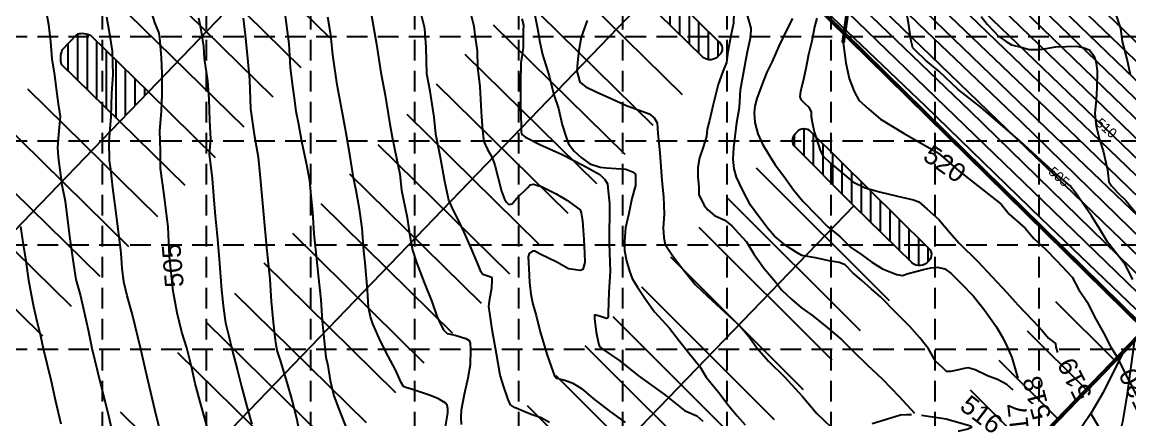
# Model space of a CAD drawing. Header units: inches. Extents: x 12501 to 13956, y 5211 to 6121.
# Drawn here: x 13392.5 to 13634, y 5832 to 5918.5 of the extents above; entities that cross this region are included whole.
import ezdxf

# ---------------------------------------------------------------- set-up
doc = ezdxf.new("R2010")
doc.units = ezdxf.units.IN
doc.header["$MEASUREMENT"] = 0
doc.linetypes.add('HIDDEN', pattern=[0.375, 0.25, -0.125])
for name, color, linetype in [('Curb', 250, 'Continuous'), ('EC', 43, 'Continuous'), ('GRID', 254, 'HIDDEN'), ('Hatch', 250, 'Continuous'), ('Parking', 250, 'Continuous'), ('PC', 43, 'Continuous'), ('Structure', 7, 'Continuous')]:
    doc.layers.add(name, color=color, linetype=linetype)
doc.styles.get("Standard").update_dxf_attribs({"font": 'ARIAL.TTF', "height": 25})
pattern_1 = [(90, (12087.9871, 5196.31), (-2.0833333, 4e-16), [])]

msp = doc.modelspace()

# ---------------------------------------------------------------- hatches: boundary and pattern name
at = {"layer": 'Hatch'}
h = msp.add_hatch(dxfattribs=at)
h.set_pattern_fill('ANSI31', scale=16.666667, angle=45, style=0)
h.set_pattern_definition(pattern_1)
h.paths.add_polyline_path([(13518.47, 5939.83, 0.435119), (13515.81, 5939.41, 0.38974), (13515.19, 5936.43), (13528.23, 5923.37), (13540.87, 5911.01, 0.446905), (13544.48, 5911.35, 0.375059), (13544.79, 5913.87)])
h = msp.add_hatch(dxfattribs=at)
h.set_pattern_fill('ANSI31', scale=16.666667, angle=45, style=0)
h.set_pattern_definition(pattern_1)
h.paths.add_polyline_path([(13407.54, 5915.58, 0.187262), (13404.54, 5915.91), (13401.2, 5912.43, 0.150748), (13401.01, 5909.38), (13413.79, 5896.89), (13420.04, 5903.37)])
h = msp.add_hatch(dxfattribs=at)
h.set_pattern_fill('ANSI31', scale=16.666667, angle=45, style=0)
h.set_pattern_definition(pattern_1)
h.paths.add_polyline_path([(13564.09, 5895.01, 0.435119), (13561.44, 5894.59, 0.38974), (13560.81, 5891.61), (13573.85, 5878.55), (13586.49, 5866.19, 0.446905), (13590.1, 5866.53, 0.375059), (13590.42, 5869.05)])

# ---------------------------------------------------------------- linework, layer by layer
at = {"layer": 'Curb', "color": 7, "const_width": 0.833}
msp.add_lwpolyline([(13039.41, 5917.09, 0.230046), (13037.1, 5898.89, 0.080374), (13144.54, 5686.98), (13144.54, 5686.98, 0.021149), (13182.45, 5639.4, 0.972772), (13193.32, 5649.5), (13184.9, 5659.56), (13165.4, 5684.17), (13157.48, 5695.22), (13161.26, 5699, 0.363171), (13161.06, 5702.66), (13150.13, 5713.25), (13269.92, 5836.79), (13455.53, 6030.04), (13472.87, 6013.17), (13637.34, 5851.7), (13589.9, 5802.59), (13621.38, 5772.06), (13451.42, 5595.91), (13464.19, 5583.13), (13357.25, 5472.23)], format="xyb", dxfattribs=at)
at = {"layer": 'EC', "color": 31, "const_width": 0.833, "elevation": 43.33}
msp.add_lwpolyline([(13571.5, 5914.04), (13573.08, 5925.23)], dxfattribs=at)
at = {"layer": 'EC', "color": 31}
for points, elevation in [([(13397.52, 5922.02), (13398.23, 5918.03), (13398.71, 5914.28), (13399.01, 5910.55), (13399.55, 5907.03), (13399.97, 5904), (13400.38, 5900.78), (13400.8, 5897.98), (13400.44, 5894.11), (13400.26, 5891.26), (13400.38, 5889.17), (13400.57, 5887.47), (13401.17, 5883.13), (13401.88, 5879.56), (13402.42, 5875.45), (13402.95, 5871.4), (13403.6, 5866.78), (13404.25, 5862.49), (13405.27, 5858.98), (13406.22, 5854.75), (13406.88, 5851.6), (13407.71, 5847.55), (13408.98, 5842.52), (13410.17, 5837.52), (13411.24, 5833.17), (13412.06, 5829.62)], 41.92), ([(13432.86, 5830.43), (13431.53, 5835.12), (13430.27, 5839.85), (13429.45, 5843.56), (13428.44, 5847.65), (13427.3, 5851.08), (13426.35, 5855.23), (13425.41, 5859.95), (13424.65, 5867.53), (13424.34, 5873.89), (13423.45, 5880.97), (13422.7, 5886.7), (13422.7, 5890.6), (13422.51, 5894.82), (13422.89, 5899.28), (13423.08, 5902.78), (13423.08, 5907.37), (13422.89, 5910.77), (13422.57, 5915.18), (13422.32, 5916.37), (13421.44, 5918.51), (13420.49, 5921.53)], 42.08), ([(13449.6, 5922), (13450.06, 5918.25), (13450.64, 5913.86), (13450.93, 5908.59), (13451.45, 5904.6), (13451.8, 5902.01), (13452.2, 5899.18), (13452.72, 5896.69), (13453.53, 5892.28), (13454.52, 5887.54), (13455.15, 5884.08), (13455.44, 5880.73), (13455.85, 5877.24), (13456.14, 5872.45), (13456.6, 5867.71), (13457.06, 5863.44), (13457.64, 5858.1), (13457.93, 5853.53), (13458.39, 5849.2), (13458.74, 5845.59), (13459.15, 5843.8), (13459.67, 5840.51), (13460.48, 5837.16), (13461.46, 5834.51), (13463.43, 5829.52)], 42.33), ([(13634.69, 5862.53), (13633, 5865.79), (13629.23, 5870.58), (13627.72, 5873.1), (13625.69, 5876.36), (13622.26, 5881.31), (13621.01, 5882.91), (13617.82, 5885.62), (13615.47, 5887.7), (13610.13, 5892.62), (13601.6, 5899.97), (13596.6, 5903.92), (13592.34, 5907.86), (13589.47, 5910.31), (13587.38, 5912.28), (13586.72, 5912.94), (13586.36, 5914.43), (13585.77, 5918.43), (13584.8, 5923.34)], 43.42), ([(13423.27, 5826.83), (13421.48, 5834.24), (13419.69, 5841.62), (13418.38, 5847.34), (13416.47, 5855.1), (13415.4, 5858.97), (13414.68, 5862.01), (13414.33, 5864.99), (13414.09, 5868.26), (13413.31, 5874.73), (13412.78, 5878.66), (13412.3, 5882.47), (13411.89, 5886.52), (13411.58, 5888.46), (13411.52, 5892.56), (13411.94, 5897.98), (13412.06, 5903.04), (13412.36, 5907.15), (13412.24, 5912.24), (13411.77, 5915.1), (13410.99, 5919.63)], 42), ([(13430.97, 5919.48), (13431.49, 5916.94), (13432.07, 5913.24), (13432.19, 5910.61), (13432.94, 5905.81), (13433.23, 5901.82), (13433.34, 5897.13), (13433.58, 5893.11), (13433.29, 5889.82), (13433.93, 5884.5), (13434.33, 5879.81), (13434.62, 5876.4), (13435.14, 5871.34), (13435.55, 5866.02), (13435.95, 5860.18), (13436.41, 5856.24), (13436.88, 5853.12), (13437.58, 5850.19), (13438.22, 5847.41), (13439.44, 5842.73), (13440.36, 5839.2), (13441.52, 5834.86), (13442.62, 5830.99)], 42.17), ([(13440.72, 5919.41), (13441.17, 5915.75), (13441.63, 5910.72), (13442.09, 5905.97), (13442.32, 5899.65), (13443.08, 5894.08), (13444, 5889.13), (13444.38, 5884.63), (13445.14, 5876.66), (13445.83, 5868.73), (13446.51, 5862.56), (13446.83, 5857.71), (13447.28, 5853.21), (13447.66, 5849.32), (13448.05, 5847.04), (13448.88, 5844.67), (13450.26, 5840.1), (13451.33, 5836.29), (13452.39, 5832.02), (13453.16, 5828.14)], 42.25), ([(13484.79, 5830.47), (13485.35, 5833.5), (13485.35, 5834.4), (13485.18, 5835.18), (13484.73, 5835.69), (13483.27, 5836.53), (13481.31, 5837.37), (13477.61, 5838.55), (13476.14, 5839.01), (13475.69, 5839.24), (13475.18, 5840.08), (13473.95, 5842.83), (13472.32, 5845.86), (13470.64, 5849.11), (13469.01, 5852.84), (13468.44, 5854.41), (13468.05, 5856.48), (13467.83, 5860.18), (13467.32, 5866.18), (13467.04, 5868.8), (13466.64, 5873.68), (13466.08, 5877.83), (13465.35, 5881.92), (13464.73, 5884.69), (13464, 5889.29), (13463.16, 5894.39), (13462.32, 5899.07), (13461.19, 5904.9), (13460.24, 5911.46), (13459.8, 5915.8), (13459.18, 5919.67)], 42.42), ([(13468.6, 5920.33), (13469.75, 5913.74), (13470.73, 5907.59), (13471.63, 5902.68), (13472.62, 5896.78), (13473.2, 5893.54), (13474.1, 5888.95), (13474.84, 5885.43), (13475.25, 5881.99), (13476.48, 5876.02), (13476.97, 5872.49), (13477.62, 5868.89), (13478.53, 5866.19), (13480.17, 5861.85), (13481.84, 5857.76), (13482.96, 5854.57), (13483.77, 5852.65), (13484.37, 5851.53), (13485.18, 5850.79), (13486.89, 5850.42), (13489.26, 5849.68), (13490.01, 5849.24), (13490.23, 5848.64), (13490.3, 5847.31), (13490.23, 5843.97), (13489.71, 5841.01), (13488.89, 5837.45), (13488.24, 5834.06), (13488.17, 5832.58), (13488.24, 5830.95)], 42.5), ([(13507.5, 5831.41), (13505.71, 5832.39), (13503.52, 5833.14), (13501.62, 5833.95), (13499.89, 5834.64), (13499.02, 5835.27), (13498.45, 5836.42), (13497.52, 5839.19), (13496.76, 5841.7), (13495.95, 5846.37), (13494.97, 5851.61), (13494.5, 5855.22), (13494.27, 5856.66), (13494.5, 5858.33), (13494.91, 5860.69), (13495.02, 5862.31), (13494.96, 5862.88), (13494.5, 5863.11), (13492.95, 5863.58), (13492.6, 5864.15), (13491.85, 5865.94), (13490.18, 5869.86), (13488.91, 5872.85), (13487.81, 5875.16), (13486.54, 5877.58), (13485.55, 5879.8), (13484.69, 5883.89), (13483.71, 5889.08), (13482.73, 5894.15), (13482.32, 5897.88), (13481.46, 5903.52), (13480.76, 5907.33), (13480.59, 5913.03), (13480.3, 5917.15), (13479.55, 5920.09)], 42.58), ([(13490.38, 5920.01), (13490.96, 5917.69), (13491.18, 5915.74), (13491.69, 5912.34), (13491.76, 5908.65), (13492.27, 5904.53), (13492.62, 5899.06), (13492.84, 5895.88), (13493.06, 5893.64), (13493.2, 5892.55), (13494, 5890.82), (13495.01, 5889.08), (13495.59, 5887.42), (13496.24, 5884.89), (13497.03, 5881.76), (13497.65, 5880.02), (13498.09, 5879.39), (13498.65, 5878.83), (13499.33, 5879.02), (13500.27, 5880.14), (13502.76, 5882.57), (13503.26, 5883.13), (13504.01, 5883.26), (13505.88, 5882.7), (13508.94, 5881.14), (13511.3, 5879.77), (13514.17, 5877.71), (13514.42, 5877.03), (13514.67, 5875.28), (13515, 5871.26), (13515.12, 5868.27), (13515.19, 5866.22), (13514.75, 5864.72), (13514.19, 5864.47), (13513.25, 5864.6), (13511.63, 5864.84), (13509.08, 5866.28), (13505.43, 5868.02), (13504.31, 5868.71), (13503.81, 5868.71), (13503.06, 5868.15), (13502.82, 5867.46), (13503, 5864.91), (13503.13, 5861.86), (13503.44, 5859.3), (13503.88, 5857.12), (13504.56, 5854.69), (13505.43, 5851.14), (13507.01, 5846.05), (13508.26, 5842.38), (13508.57, 5841.57), (13509.01, 5841.07), (13510.81, 5840.63), (13512.56, 5839.95), (13514.49, 5838.76), (13516.99, 5836.65), (13520.48, 5833.9), (13523.97, 5831.41)], 42.67), ([(13501.49, 5919.28), (13501.83, 5917.92), (13501.76, 5916.69), (13501.76, 5913.07), (13501.21, 5909.72), (13501.14, 5905.15), (13501.2, 5900.18), (13501.35, 5896.05), (13501.35, 5894.7), (13501.43, 5894.1), (13502.25, 5893.5), (13505.41, 5891.92), (13510.29, 5889.75), (13514.87, 5887.35), (13518.47, 5885.39), (13519.53, 5884.27), (13520.13, 5883.37), (13520.28, 5881.79), (13520.58, 5879.09), (13520.53, 5870.43), (13520.75, 5864.28), (13520.45, 5859.78), (13520.29, 5855.29), (13520.29, 5854.32), (13520.14, 5854.09), (13519.91, 5854.02), (13518.63, 5854.47), (13517.58, 5854.77), (13517.28, 5854.77), (13517.28, 5854.02), (13517.66, 5851.09), (13518.18, 5848.61), (13518.41, 5847.94), (13519.16, 5847.26), (13522.84, 5844.79), (13526.89, 5841.56), (13532.53, 5837.51), (13536.96, 5833.98), (13539.59, 5832.85), (13540.94, 5831.65)], 42.75), ([(13504.21, 5920.42), (13504.85, 5917.17), (13505.36, 5914.18), (13506, 5911.51), (13507.39, 5906.83), (13508.41, 5902.76), (13509.43, 5899.77), (13510.26, 5896.2), (13511.15, 5893.53), (13511.6, 5892.07), (13512.87, 5890.48), (13514.4, 5889.08), (13516.31, 5887.74), (13518.53, 5886.98), (13519.93, 5886.85), (13524.16, 5886.56), (13525.62, 5885.98), (13526.26, 5885.48), (13526.26, 5884.65), (13526.26, 5882.99), (13525.43, 5880.13), (13524.79, 5876.89), (13524.09, 5873.77), (13523.84, 5870.82), (13523.84, 5868.84), (13524.29, 5866.62), (13524.93, 5864.33), (13525.5, 5862.74), (13526.65, 5860.89), (13528.43, 5858.22), (13530.4, 5855.49), (13533.65, 5851.92), (13535.81, 5849.12), (13537.78, 5846.64), (13540.27, 5843.56), (13541.67, 5841.27), (13544.34, 5837.96), (13546.57, 5835.04), (13548.42, 5832.81), (13550.14, 5830.9)], 42.83), ([(13547.67, 5920.58), (13547.61, 5918.35), (13547.05, 5915.56), (13546.37, 5912.09), (13546.06, 5909.79), (13545.31, 5907.81), (13544.26, 5904.96), (13543.08, 5900.33), (13542.39, 5897.11), (13541.9, 5895.25), (13541.71, 5893.64), (13540.97, 5891.34), (13540.16, 5888.99), (13539.85, 5886.88), (13539.85, 5884.89), (13540.04, 5882.6), (13540.04, 5880.99), (13540.72, 5879.69), (13541.22, 5878.63), (13542.03, 5877.66), (13543.46, 5876.48), (13545.75, 5875.43), (13547.31, 5874.13), (13548.67, 5872.64), (13550.41, 5870.72), (13552.08, 5867.99), (13554.26, 5864.89), (13556.8, 5862.04), (13558.1, 5860.24), (13560.34, 5858.19), (13562.45, 5856.39), (13564.88, 5854.61), (13567.99, 5852.13), (13571.15, 5849.47), (13573.88, 5846.68), (13576.73, 5843.95), (13580.09, 5840.85), (13583.71, 5837.04), (13587.04, 5833.45)], 43), ([(13608.6, 5838.43), (13607.18, 5839.67), (13605.19, 5840.72), (13603.02, 5841.53), (13600.29, 5842.83), (13598.8, 5843.27), (13597.87, 5843.14), (13596.63, 5842.83), (13594.95, 5842.52), (13594.08, 5842.52), (13593.34, 5843.2), (13591.66, 5844.75), (13590.11, 5847.42), (13588.25, 5849.84), (13586.02, 5852.32), (13583.04, 5855.23), (13579.63, 5858.77), (13577.62, 5860.48), (13575.58, 5862.28), (13573.59, 5863.95), (13571.98, 5865.69), (13570.61, 5866.24), (13568.5, 5866.62), (13565.46, 5867.24), (13562.48, 5867.73), (13561.24, 5868.48), (13559.01, 5869.96), (13556.56, 5871.97), (13555.14, 5873.58), (13553.34, 5875.94), (13551.29, 5878.73), (13549.55, 5882.01), (13548.25, 5884.8), (13547.75, 5886.6), (13547.5, 5888.71), (13547.68, 5891.22), (13548.37, 5896.67), (13548.93, 5899.96), (13549.11, 5903.83), (13549.98, 5908.6), (13550.66, 5912.14), (13551.41, 5915.42), (13551.47, 5917.22), (13550.6, 5920.26)], 43.08), ([(13560.46, 5919.33), (13559.33, 5917.12), (13557.48, 5913.3), (13556.04, 5910.02), (13554.91, 5907.63), (13554.19, 5905.96), (13553.42, 5903.87), (13552.7, 5901.9), (13552.28, 5900.23), (13552.1, 5898.8), (13552.23, 5896.68), (13552.94, 5894.23), (13553.9, 5892.02), (13555.39, 5889.57), (13556.7, 5887.49), (13558.55, 5885.04), (13560.7, 5882.05), (13562.75, 5879.57), (13565.61, 5876.59), (13568.18, 5873.96), (13570.81, 5871.87), (13573.14, 5869.55), (13575.58, 5867.88), (13577.79, 5866.32), (13580.12, 5864.83), (13581.89, 5864.1), (13583.21, 5863.62), (13584.46, 5863.39), (13585.66, 5863.8), (13589, 5864.7), (13590.61, 5865.06), (13592.04, 5865.18), (13593.66, 5864.82), (13595.09, 5863.8), (13597.24, 5861.66), (13599.93, 5858.91), (13602.43, 5855.75), (13604.9, 5852.31), (13606.34, 5849.8), (13607.29, 5847.83), (13608.31, 5845.51), (13609.26, 5842.28), (13609.58, 5841.05)], 43.17), ([(13565.81, 5919.45), (13565.27, 5917.51), (13564.71, 5914.44), (13563.99, 5911.52), (13563.37, 5908.44), (13562.76, 5905.77), (13562.24, 5903.51), (13562.09, 5902.33), (13562.29, 5901.72), (13563.11, 5900.89), (13564.04, 5900.07), (13564.55, 5898.94), (13564.55, 5898.02), (13564.76, 5896.8), (13565.23, 5894.7), (13566.1, 5891.98), (13566.61, 5890.44), (13567.18, 5889.41), (13568.72, 5887.87), (13571.39, 5885.67), (13573.65, 5883.77), (13576.32, 5882.48), (13579.45, 5881.61), (13583.35, 5880.64), (13586.82, 5879.9), (13588, 5879.44), (13589.75, 5877.9), (13592.36, 5875.59), (13594.73, 5872.82), (13596.78, 5870.46), (13600.84, 5866.47), (13603.97, 5863.09), (13607.21, 5859.7), (13609.62, 5857.03), (13612.85, 5853.59), (13614.91, 5851.44), (13616.25, 5849.73), (13617.8, 5848.6), (13617.9, 5847.78), (13618.26, 5846.6)], 43.25), ([(13601.57, 5919.82), (13602.92, 5918.08), (13604.32, 5916.67), (13605.39, 5915.5), (13607.02, 5914.37), (13608.25, 5913.64), (13610.33, 5913.08), (13612.07, 5912.63), (13614.49, 5912.63), (13617.91, 5913.2), (13622.38, 5913.3), (13623.78, 5913.02), (13625.24, 5912.51), (13625.91, 5911.56), (13626.36, 5910.77), (13626.7, 5909.65), (13626.92, 5907.97), (13626.81, 5904.26), (13626.64, 5901.74), (13626.42, 5898.67), (13626.64, 5895.92), (13627.43, 5893), (13628.21, 5890.53), (13629.11, 5886.38), (13629.45, 5883.8), (13630.02, 5882.93), (13631.43, 5881.36), (13633.17, 5879.73), (13635.36, 5876.98)], 43.5), ([(13634.18, 5907.1), (13633.45, 5910.53), (13632.44, 5914.37), (13632.05, 5917.17), (13630.98, 5920.43)], 43.58), ([(13515.74, 5918.93), (13514.4, 5915.31), (13513.89, 5912.38), (13513.57, 5909.77), (13513.44, 5907.87), (13513.76, 5906.85), (13514.08, 5905.51), (13515.42, 5904.49), (13517.65, 5903.35), (13521.08, 5901.89), (13524.08, 5900.49), (13529.25, 5898.61), (13530.33, 5897.72), (13530.97, 5896.64), (13531.09, 5894.29), (13531.54, 5890.09), (13531.99, 5884.11), (13532.37, 5880.49), (13532.5, 5876.76), (13532.25, 5873.77), (13532.44, 5871.67), (13532.69, 5870.14), (13534.29, 5867.72), (13536.32, 5865.05), (13539.26, 5861.46), (13541.99, 5858.85), (13545.81, 5855.35), (13548.93, 5852.49), (13551.05, 5850.05), (13552.7, 5847.63), (13555.25, 5844.77), (13558.62, 5841.4), (13562.63, 5837.07), (13565.75, 5833.38), (13568.82, 5830.43)], 42.92), ([(13571.5, 5914.04), (13572.12, 5909.68), (13572.83, 5906.3), (13573.9, 5903.46), (13574.96, 5901.59), (13577.1, 5899.64), (13579.68, 5897.42), (13584.83, 5894.31), (13592.3, 5890.04), (13596.83, 5886.13), (13605.95, 5878.94), (13607.73, 5876.72), (13611.16, 5873.69), (13613.12, 5871.43), (13615.67, 5869.03), (13618, 5866.63), (13621.42, 5863.06), (13622.81, 5860.44), (13624.77, 5857.53), (13626.23, 5854.54), (13628.27, 5850.91), (13629.81, 5847.95), (13631.05, 5845.99), (13639.06, 5830.26)], 43.33), ([(13401.02, 5831.06), (13399.9, 5835.98), (13398.95, 5840.3), (13398.03, 5843.86), (13397.21, 5847.4), (13396.57, 5850.21), (13395.83, 5853.4), (13395.09, 5856.58), (13394.53, 5859.21), (13394.01, 5862.32), (13393.36, 5866.61), (13392.71, 5870.58), (13392.24, 5874.08)], 41.83), ([(13577.86, 5831.2), (13581.17, 5832.21), (13584.04, 5833.04), (13585.31, 5833.1), (13586.45, 5833.1)], 42.92), ([(13635.04, 5817.37), (13628.34, 5828.65), (13625.54, 5833.36)], 43.25)]:
    msp.add_lwpolyline(points, dxfattribs=dict(at, elevation=elevation))
msp.add_lwpolyline([(13588.57, 5833.01), (13593.97, 5832.18), (13599.31, 5830.68), (13599.53, 5830.31), (13598.71, 5829.93), (13596.83, 5829.48), (13594.27, 5828.81), (13591.12, 5828.28)], dxfattribs=at)
at = {"layer": 'GRID', "color": 252, "linetype": 'HIDDEN', "ltscale": 18}
for p, q in [((13409.98, 6096.96), (13409.98, 5302.72)), ((13432.67, 6096.96), (13432.67, 5302.72)), ((13455.36, 6096.96), (13455.36, 5302.72)), ((13478.05, 6096.96), (13478.05, 5302.72)), ((13500.74, 6096.96), (13500.74, 5302.72)), ((13523.43, 6096.96), (13523.43, 5302.72)), ((13546.12, 6096.96), (13546.12, 5302.72)), ((13568.81, 6096.96), (13568.81, 5302.72)), ((13591.5, 6096.96), (13591.5, 5302.72)), ((13614.19, 6096.96), (13614.19, 5302.72)), ((12525.09, 5915.44), (13931.84, 5915.44)), ((12525.09, 5892.75), (13931.84, 5892.75)), ((12525.09, 5870.06), (13931.84, 5870.06)), ((12525.09, 5847.37), (13931.84, 5847.37))]:
    msp.add_line(p, q, dxfattribs=at)
at = {"layer": 'Parking', "color": 7}
for p, q in [((13431.22, 5942.96), (13459.55, 5915.22)), ((13424.95, 5936.44), (13453.28, 5908.7)), ((13418.82, 5930.06), (13447.15, 5902.32)), ((13412.49, 5923.49), (13440.83, 5895.75)), ((13393.71, 5904), (13422.04, 5876.26)), ((13420.04, 5903.37), (13434.59, 5889.1)), ((13387.4, 5897.47), (13415.74, 5869.73)), ((13413.79, 5896.89), (13427.98, 5883.04)), ((13381.12, 5890.96), (13409.45, 5863.22)), ((13374.85, 5884.47), (13403.18, 5856.73)), ((13368.62, 5878.01), (13396.95, 5850.27)), ((13617.83, 5857.73), (13630.76, 5844.88)), ((13611.64, 5851.32), (13624.56, 5838.47)), ((13605.48, 5844.94), (13618.4, 5832.09)), ((13599.23, 5838.48), (13612.16, 5825.63))]:
    msp.add_line(p, q, dxfattribs=at)
for points in [[(13482.5, 5968.29), (13420.04, 5903.37), (13413.79, 5896.89), (13313.68, 5793.19), (13307.45, 5786.79), (13207.11, 5683.03)], [(13507.76, 5930.98), (13536.44, 5902.8)], [(13501.35, 5924.34), (13530.04, 5896.16)], [(13246.72, 5631.68), (13296.75, 5683.41), (13303.04, 5690.02), (13403.19, 5793.8), (13409.58, 5800.37), (13528.23, 5923.37)], [(13495.21, 5917.96), (13523.89, 5889.79)], [(13489.03, 5911.56), (13517.71, 5883.39)], [(13482.81, 5905.12), (13511.5, 5876.95)], [(13476.42, 5898.49), (13505.11, 5870.32)], [(13470.07, 5891.9), (13498.76, 5863.73)], [(13463.92, 5885.53), (13492.61, 5857.36)], [(13552.58, 5886.84), (13581.53, 5857.97)], [(13573.85, 5878.55), (13505.1, 5807.41), (13498.88, 5800.86), (13398.88, 5697.22), (13392.63, 5690.74), (13292.48, 5587.04)], [(13457.67, 5879.05), (13486.35, 5850.87)], [(13546.25, 5880.29), (13575.2, 5851.42)], [(13540.08, 5873.9), (13569.03, 5845.03)], [(13451.43, 5872.58), (13480.12, 5844.41)], [(13445.2, 5866.12), (13473.89, 5837.95)], [(13533.86, 5867.47), (13562.81, 5838.6)], [(13438.85, 5859.54), (13467.54, 5831.36)], [(13527.54, 5860.93), (13556.49, 5832.06)], [(13521.29, 5854.46), (13550.24, 5825.59)], [(13432.7, 5853.16), (13461.39, 5824.99)], [(13426.41, 5846.64), (13455.1, 5818.47)], [(13515.21, 5848.17), (13544.16, 5819.3)], [(13508.88, 5841.62), (13537.83, 5812.75)], [(13502.6, 5835.12), (13531.55, 5806.25)], [(13413.91, 5833.69), (13442.6, 5805.51)]]:
    msp.add_lwpolyline(points, dxfattribs=at)
at = {"layer": 'PC', "color": 43}
for points, elevation in [([(13589.14, 5666.07), (13589.68, 5670.97), (13590.53, 5675.42), (13592.48, 5679.08), (13598.8, 5687.73), (13608.18, 5700.94), (13618.39, 5715.36), (13632.68, 5735.75), (13646.65, 5755.26), (13648.91, 5767.1), (13657.03, 5816.43), (13664.05, 5856.8), (13664.12, 5859.65), (13663.86, 5861.34), (13662.09, 5863.62), (13654.4, 5870.63), (13624.37, 5899.64), (13594.75, 5928.06), (13569.61, 5952.61), (13541.19, 5979.86), (13504.22, 6015.47), (13466.14, 6052.36), (13452.8, 6065.06)], 42.5), ([(13465.64, 6056.9), (13494.77, 6028.74), (13664.72, 5864.98), (13666.63, 5862.84), (13667.17, 5861.76), (13667.41, 5860.26), (13667.23, 5858.7), (13649.7, 5754.8), (13629.68, 5726.5), (13601.57, 5686.94), (13599.13, 5682.84), (13598.43, 5680.13), (13597.73, 5677.34), (13597.56, 5673.33), (13597.47, 5669.37), (13597.77, 5666.81), (13598.07, 5665.22)], 42.58), ([(13433.37, 6036.94), (13455.68, 6054.06), (13456.65, 6054.33), (13457.47, 6054.47), (13458.86, 6054.47), (13459.82, 6054.2), (13461.27, 6052.82), (13496.06, 6019.25), (13541.08, 5975.81), (13564.89, 5953.13), (13597.17, 5921.88), (13633.33, 5887.11), (13659.47, 5862.05)], 42.42), ([(13647.75, 5868.98), (13622.44, 5893.43), (13588.34, 5926.13), (13561.92, 5951.93), (13532.26, 5980.48), (13504.47, 6007.11), (13469.41, 6041.06), (13460.4, 6049.59), (13458.95, 6050.28), (13458.12, 6050.42), (13457.08, 6050.42), (13456.05, 6050.42), (13455.01, 6049.94), (13426.33, 6027.55)], 42.33), ([(13421.58, 6019.73), (13455, 6045.84), (13456.36, 6046.33), (13457.6, 6046.33), (13458.6, 6046.21), (13459.55, 6045.92), (13460.67, 6045.15), (13473.89, 6032.29), (13490.62, 6016.33), (13516.2, 5991.58), (13538.06, 5970.47), (13566.01, 5943.49), (13591.47, 5918.83), (13615.81, 5895.5), (13632.6, 5879.37), (13652.98, 5859.99)], 42.25), ([(13606.82, 5672.38), (13605.54, 5675.09), (13604.78, 5678.41), (13604.63, 5681.88), (13604.93, 5684.59), (13605.46, 5686.4), (13607.14, 5689), (13614.75, 5699.77), (13630.3, 5721.67), (13644.26, 5741.67), (13652.94, 5753.92), (13655.96, 5773.29), (13661.93, 5810.42), (13667.74, 5843.18), (13670.53, 5861.03), (13670.3, 5862.69), (13669.93, 5863.82), (13669.17, 5864.87), (13663.59, 5870.22), (13623.9, 5908.54), (13568.26, 5962.37), (13519.57, 6009.32), (13482.42, 6045.27)], 42.67), ([(13647.6, 5860.56), (13631.29, 5876.38), (13610.33, 5896.83), (13587.99, 5918.09), (13566.04, 5939.46), (13545.76, 5958.89), (13523.07, 5980.77), (13500.97, 6002.2), (13478.57, 6023.86), (13460.08, 6041.48), (13458.52, 6042.23), (13457.52, 6042.48), (13456.65, 6042.48), (13455.9, 6042.48), (13454.96, 6042.1), (13418.79, 6013.93)], 42.17), ([(13416.06, 6008.6), (13447.52, 6032.44), (13455.5, 6038.56), (13456.79, 6038.84), (13458.19, 6038.56), (13459.76, 6037.72), (13461.43, 6035.96), (13489.7, 6008.69), (13526.86, 5972.93), (13561.51, 5939.4), (13646.71, 5857.15)], 42.08), ([(13492.41, 6039.66), (13511.56, 6020.97), (13542.12, 5991.77), (13569.97, 5964.9), (13598.81, 5936.98), (13630.74, 5906.18), (13656.86, 5881.04)], 42.75), ([(13643.47, 5856.03), (13628.63, 5870.5), (13599.17, 5899.14), (13561.72, 5935.18), (13520.4, 5975.12), (13478.96, 6015.25), (13460.63, 6033.02), (13458.4, 6034.04), (13456.92, 6034.32), (13455.53, 6034.32), (13454.51, 6034.32), (13452.46, 6032.55), (13428.71, 6014.38), (13413.99, 6003.28)], 42), ([(13411.99, 5998.11), (13436.5, 6016.61), (13452.97, 6029.42), (13455.6, 6030.73), (13457.01, 6030.73), (13458.61, 6030.36), (13461.62, 6027.73), (13617.21, 5877.51), (13640.38, 5855.11), (13641.41, 5852.95), (13641.6, 5851.64), (13641.32, 5848.54), (13636.33, 5818.33), (13632.1, 5794.38), (13627.3, 5764.24), (13593.16, 5715.82), (13553.17, 5659.52), (13531.06, 5614.29)], 41.92), ([(13635.38, 5856), (13614.7, 5875.84), (13589.47, 5900.23), (13569.24, 5919.46), (13545.52, 5942.52), (13521.59, 5966.1), (13500.37, 5986.99), (13467.95, 6018.75), (13458.35, 6028.36), (13456.41, 6029.76), (13455.82, 6030.09), (13455.36, 6030.09)], 41.83), ([(13620.81, 5685.67), (13619.31, 5688.97), (13618.96, 5690.41), (13618.96, 5692.11), (13619.16, 5693.96), (13619.86, 5696.86), (13621.38, 5699.05), (13625.98, 5705.55), (13635.83, 5719.64), (13658.31, 5751.38), (13662.83, 5778.79), (13668.76, 5814.32), (13674.92, 5852.54), (13676.79, 5863.51), (13676.72, 5865.03), (13676.38, 5866.14), (13675.27, 5867.59), (13666.14, 5876.02), (13640.99, 5900.46), (13609.21, 5931.13), (13574.26, 5964.98), (13544.07, 5993.92), (13509.32, 6027.56)], 42.83), ([(13514.51, 6026.73), (13522.19, 6019.13), (13547.15, 5995.01), (13576.59, 5966.62), (13605.76, 5938.5), (13638.67, 5906.95), (13666.42, 5880.19), (13678.67, 5868.46), (13679.43, 5867.17), (13679.81, 5865.88), (13679.96, 5864.52), (13679.96, 5862.54), (13674.72, 5831.99), (13666.59, 5782.38), (13661.5, 5751.81), (13660.97, 5750.36), (13659.46, 5748.01), (13639.89, 5720.43), (13632.82, 5710.29), (13631.84, 5707.94), (13631.61, 5706.5), (13631.61, 5704.98), (13632.44, 5702.63)], 42.92), ([(13641.6, 5707.55), (13641.05, 5710.57), (13641.35, 5716.37), (13644.41, 5721.31), (13652.44, 5732.67), (13663.9, 5748.91), (13664.41, 5750.84), (13669.01, 5778.49), (13679.17, 5840.25), (13683.32, 5866.1), (13683.25, 5867.71), (13682.67, 5868.62), (13681.38, 5870.04), (13659.56, 5890.96), (13629.06, 5920.28), (13577.13, 5970.54), (13552.97, 5993.6), (13529.28, 6016.71)], 43), ([(13543.3, 5652.66), (13547.23, 5661.26), (13569.39, 5692.8), (13601.86, 5738.97), (13621.42, 5766.78), (13622.76, 5774.34), (13623.62, 5780.94), (13623.23, 5784.19), (13622.76, 5786.2), (13621.89, 5788.59), (13616.97, 5796.85), (13615.7, 5799.13), (13615.24, 5800.95), (13615.24, 5802.59), (13615.42, 5804.14), (13615.97, 5806.23), (13616.88, 5808.51), (13618.98, 5811.61), (13627.84, 5821.49), (13630.21, 5825.05), (13631.76, 5828.69), (13632.58, 5831.88), (13633.4, 5837.16), (13635.1, 5849.38)], 41.75), ([(13632.66, 5846.85), (13628.21, 5837.9), (13625.54, 5833.36), (13620.37, 5825.71), (13613.72, 5817.58), (13608.73, 5812.15), (13607.13, 5809.52), (13606.1, 5806.96), (13605.91, 5804.98), (13605.98, 5802.81), (13606.74, 5800.12), (13612.89, 5789.59), (13616.16, 5783.25), (13617.37, 5779.93), (13618.53, 5776.86), (13619.93, 5773.48)], 41.67)]:
    msp.add_lwpolyline(points, dxfattribs=dict(at, elevation=elevation))
at = {"layer": 'Structure', "color": 7}
for points in [[(13515.19, 5936.43, -0.38974), (13515.81, 5939.41, -0.504345), (13518.76, 5939.54), (13544.25, 5914.41, -0.493873), (13544.48, 5911.35, -0.446905), (13540.87, 5911.01), (13528.23, 5923.37)], [(13560.81, 5891.61, -0.38974), (13561.44, 5894.59, -0.504345), (13564.39, 5894.71), (13589.87, 5869.59, -0.493873), (13590.1, 5866.53, -0.446905), (13586.49, 5866.19), (13573.85, 5878.55)]]:
    msp.add_lwpolyline(points, format="xyb", close=True, dxfattribs=at)
for points in [[(13401.2, 5912.43), (13404.54, 5915.91)], [(13407.54, 5915.58), (13420.04, 5903.37)], [(13420.04, 5903.37), (13413.79, 5896.89), (13401.01, 5909.38)]]:
    msp.add_lwpolyline(points, dxfattribs=at)
for centre, radius, start, end in [((13405.61, 5911.87), 4.18, 62.4512, 104.8771), ((13406.05, 5910.59), 5.19, 159.2758, 193.5666)]:
    msp.add_arc(centre, radius, start, end, dxfattribs=at)

# ---------------------------------------------------------------- texts
at = {"layer": 'EC', "color": 31}
for s, rotation, p in [('520', 325.1359, (13588.62, 5888.77)), ('505', 94.7007, (13427.77, 5860.97)), ('519', 116.5746, (13625.96, 5837.43)), ('520', 116.2509, (13639.31, 5835.16)), ('518', 104.8817, (13616.93, 5832.65)), ('516', 322.443, (13596.68, 5834.43)), ('517', 96.7127, (13612.42, 5826.49))]:
    msp.add_text(s, height=4.083, rotation=rotation, dxfattribs=at).set_placement(p)
at = {"layer": 'PC', "color": 43}
for s, p in [('510', (13626.41, 5896.32)), ('505', (13616.07, 5885.73))]:
    msp.add_text(s, height=2.083, rotation=318.9301, dxfattribs=at).set_placement(p)

doc.saveas('drawing.dxf')
